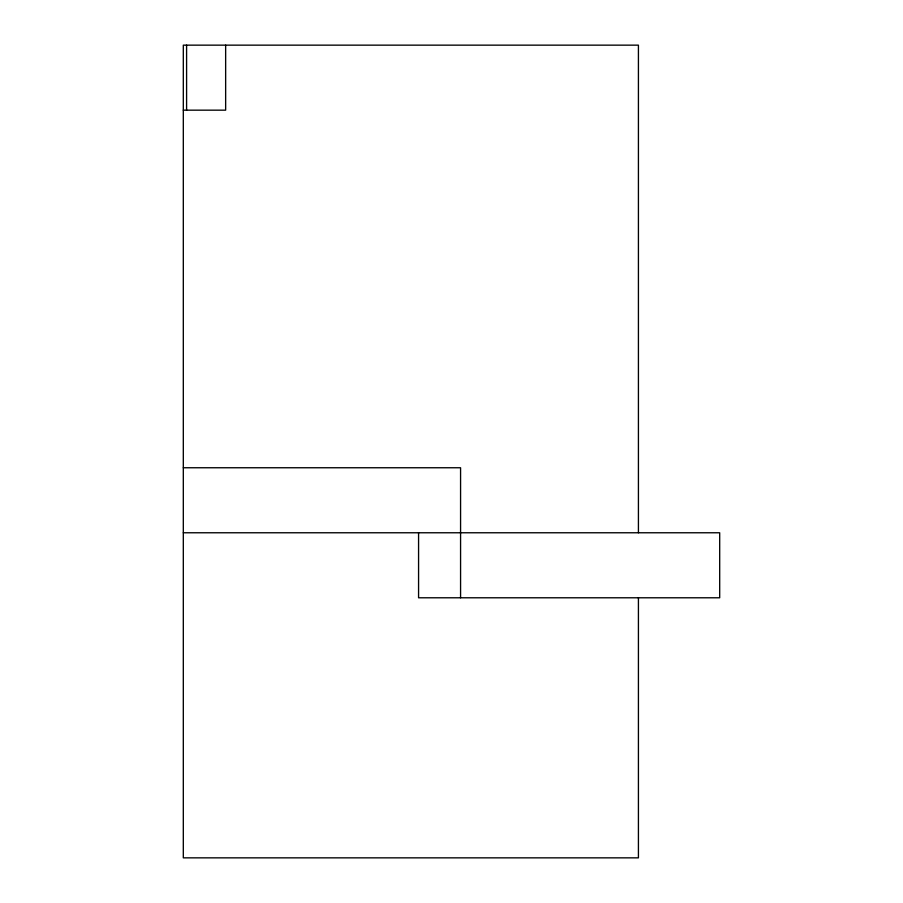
<?xml version="1.0" encoding="UTF-8"?>
<svg xmlns="http://www.w3.org/2000/svg" width="903" height="903" viewBox="0 0 903 903"><rect width="100%" height="100%" fill="white"/><g stroke="black" fill="none" stroke-linecap="round" stroke-linejoin="round"><path stroke-width="1.35" d="M183.309 110.166L225.648 110.166L225.648 45.15M183.309 467.754L460.575 467.754L460.575 597.786M183.309 532.77L719.691 532.77L719.691 597.786L418.574 597.786L418.574 532.77M638.421 532.77L638.421 45.15L183.309 45.15L183.309 857.85L638.421 857.85L638.421 597.786M186.594 45.15L186.594 110.166"/></g></svg>
